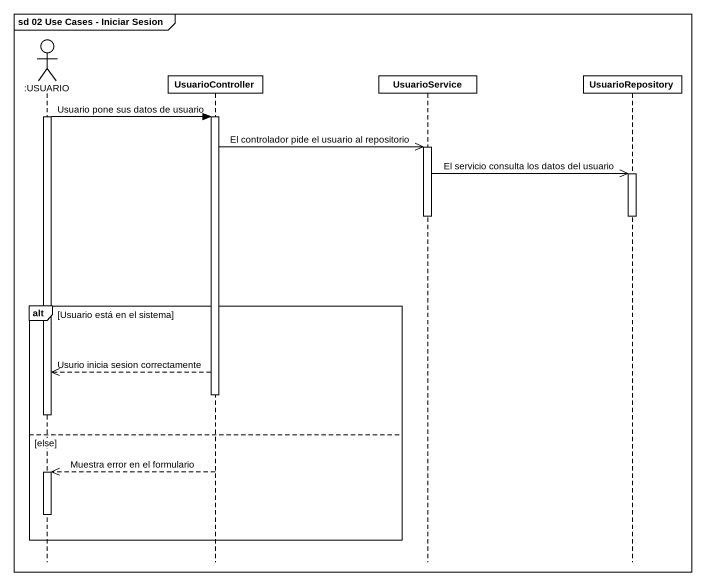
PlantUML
@startuml
mainframe sd 02 Use Cases - Iniciar Sesion
hide footbox
actor ":USUARIO" as USUARIO
participant UsuarioController
participant UsuarioService
participant UsuarioRepository

activate USUARIO
USUARIO -> UsuarioController : Usuario pone sus datos de usuario
activate UsuarioController
UsuarioController ->> UsuarioService : El controlador pide el usuario al repositorio
activate UsuarioService
UsuarioService ->> UsuarioRepository : El servicio consulta los datos del usuario
activate UsuarioRepository
deactivate UsuarioService
deactivate UsuarioRepository
alt Usuario está en el sistema
  UsuarioController -->> USUARIO : Usurio inicia sesion correctamente
  deactivate UsuarioController
  deactivate USUARIO
else else
  UsuarioController -->> USUARIO : Muestra error en el formulario
  activate USUARIO
  deactivate USUARIO
end
@enduml
